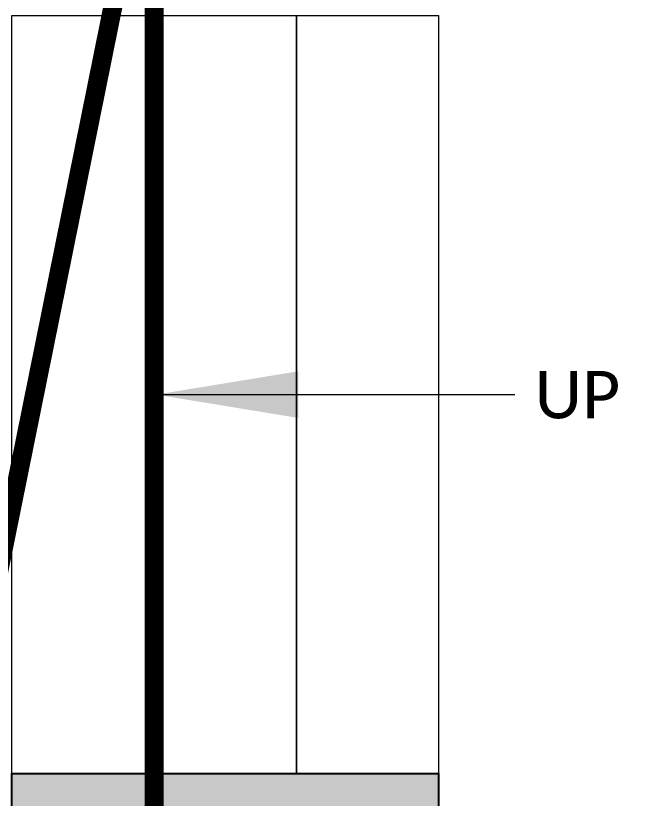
# Model space of a CAD drawing. Header units: millimetres. Extents: x -176651 to 424033, y -469666 to 486614.
# Drawn here: x 172921 to 174260, y 56398 to 58050 of the extents above; entities that cross this region are included whole.
import ezdxf

# ---------------------------------------------------------------- set-up
doc = ezdxf.new("R2010")
doc.units = ezdxf.units.MM
doc.linetypes.add('1625E_Roof Plan$0$DASHED', pattern=[0.75, 0.5, -0.25])
for name, color, linetype in [('1625_East Villa$0$ad-Arrow', 8, 'Continuous'), ('1625_East Villa$0$ad-Elevation 10', 8, 'Continuous'), ('1625_East Villa$0$ad-Text main', 8, 'Continuous'), ('1625_East Villa$0$ad-Verandah', 8, 'Continuous'), ('1625E_Roof Plan$0$ad-Secondary Roof', 8, 'Continuous')]:
    doc.layers.add(name, color=color, linetype=linetype)
doc.styles.add('1625_East Villa$0$6 U T S R N_Corridor-Basement$0$grid_text', font='verdana.ttf', dxfattribs={"width": 0.9})
doc.styles.add('1625_East Villa$0$6 U T S R N_Corridor-Basement$0$Standard', font='arial.ttf')
doc.dimstyles.new('1625_East Villa$0$6 U T S R N_Corridor-Basement$0$1.125', dxfattribs={"dimtxt": 350, "dimasz": 100, "dimexe": 75, "dimexo": 50, "dimgap": 50, "dimtad": 0, "dimdec": 0, "dimzin": 0, "dimdsep": 46, "dimtxsty": '1625_East Villa$0$6 U T S R N_Corridor-Basement$0$grid_text', "dimblk": '1625_East Villa$0$6 U T S R N_Corridor-Basement$0$_ArchTick', "dimcen": 0, "dimdle": 75, "dimclrd": 256, "dimclre": 8, "dimclrt": 7, "dimadec": 3, "dimazin": 0, "dimtfac": 1, "dimtdec": 0, "dimtofl": 0, "dimtmove": 2, "dimatfit": 2, "dimfxl": 80, "dimtolj": 1, "dimtzin": 0, "dimlwd": 18, "dimlwe": 9, "dimarcsym": 0})

# ---------------------------------------------------------------- blocks, each defined once
blk = doc.blocks.new('1625_East Villa$0$6 U T S R N_Corridor-Basement$0$_ArchTick')
at = {"color": 0, "linetype": 'ByBlock', "const_width": 0.15}
blk.add_lwpolyline([(-0.5, -0.5), (0.5, 0.5)], dxfattribs=at)
blk = doc.blocks.new('1625E_Roof Plan')
at = {"layer": '1625E_Roof Plan$0$ad-Secondary Roof', "linetype": '1625E_Roof Plan$0$DASHED', "ltscale": 2, "const_width": 40}
for points in [[(13950, 5195), (13188.8, 1425), (13950, -2345)], [(12570, 5195), (10022.5, 1425), (12570, -2345), (13950, -2345), (13950, 5195)]]:
    blk.add_lwpolyline(points, close=True, dxfattribs=at)
blk = doc.blocks.new('1625_East Villa$0$zw$959F')
at = {"transparency": 33554559}
h = blk.add_hatch(dxfattribs=at)
h.set_pattern_fill('GRASS', color=74, angle=180)
h.set_pattern_definition([(270, (2430, -10400), (17.960512, -17.960512), [4.7625, -31.158524]), (225, (2430, -10400), (17.96051, -17.96051), [4.7625, -20.6375]), (315, (2430, -10400), (17.96051, 17.96051), [4.7625, -20.6375])])
h.paths.add_polyline_path([(2430, -16565), (-2485, -16565), (-2485, -15665), (1530, -15665), (1530, -10475), (2430, -10475)])
h = blk.add_hatch(color=256, dxfattribs=at)
h.dxf.hatch_style = 1
h.set_gradient(color1=(153, 204, 0), color2=(63, 127, 0), tint=1, name='INVSPHERICAL')
h.paths.add_polyline_path([(2430, -16565), (-2485, -16565), (-2485, -15665), (1530, -15665), (1530, -10475), (2430, -10475)])
at = {"layer": '1625_East Villa$0$ad-Elevation 10'}
blk.add_lwpolyline([(2430, -16565), (-2485, -16565), (-2485, -15665), (1530, -15665), (1530, -10475), (2430, -10475)], close=True, dxfattribs=at)
at = {"layer": '1625_East Villa$0$ad-Verandah', "lineweight": 9}
for points in [[(1830, -10475), (1530, -10475), (1530, -8875), (1830, -8875)], [(2130, -10475), (1830, -10475), (1830, -8875), (2130, -8875)], [(2430, -10475), (2130, -10475), (2130, -8875), (2430, -8875)]]:
    blk.add_lwpolyline(points, close=True, dxfattribs=at)
at = {"layer": '1625_East Villa$0$ad-Text main', "insert": (2722.8, -9675.7, 0), "char_height": 100, "width": 207.6, "attachment_point": 5, "style": '1625_East Villa$0$6 U T S R N_Corridor-Basement$0$Standard', "bg_fill": 2}
blk.add_mtext('{\\fCalibri Light|b0|i0|c0|p34;UP}', dxfattribs=at)
at = {"layer": '1625_East Villa$0$ad-Arrow'}
blk.add_leader([(1834.3, -9675), (2590.9, -9675)], dimstyle='1625_East Villa$0$6 U T S R N_Corridor-Basement$0$1.125', override={"dimscale": 1, "dimasz": 300, "dimgap": 50, "dimtad": 0}, dxfattribs=at)
blk = doc.blocks.new('1625_East Villa')
at = {"layer": '1625_East Villa$0$ad-Verandah'}
blk.add_blockref('1625_East Villa$0$zw$959F', (12120, 13620), dxfattribs=at)
blk.add_blockref('1625E_Roof Plan', (0, 0))
blk = doc.blocks.new("All Plot's Villa Plans")
at = {"ltscale": 5}
blk.add_blockref('1625_East Villa', (159262.9, 53304.9), dxfattribs=at)

msp = doc.modelspace()

# ---------------------------------------------------------------- block references
at = {"ltscale": 5}
msp.add_blockref("All Plot's Villa Plans", (0, 0), dxfattribs=at)

doc.saveas('drawing.dxf')
